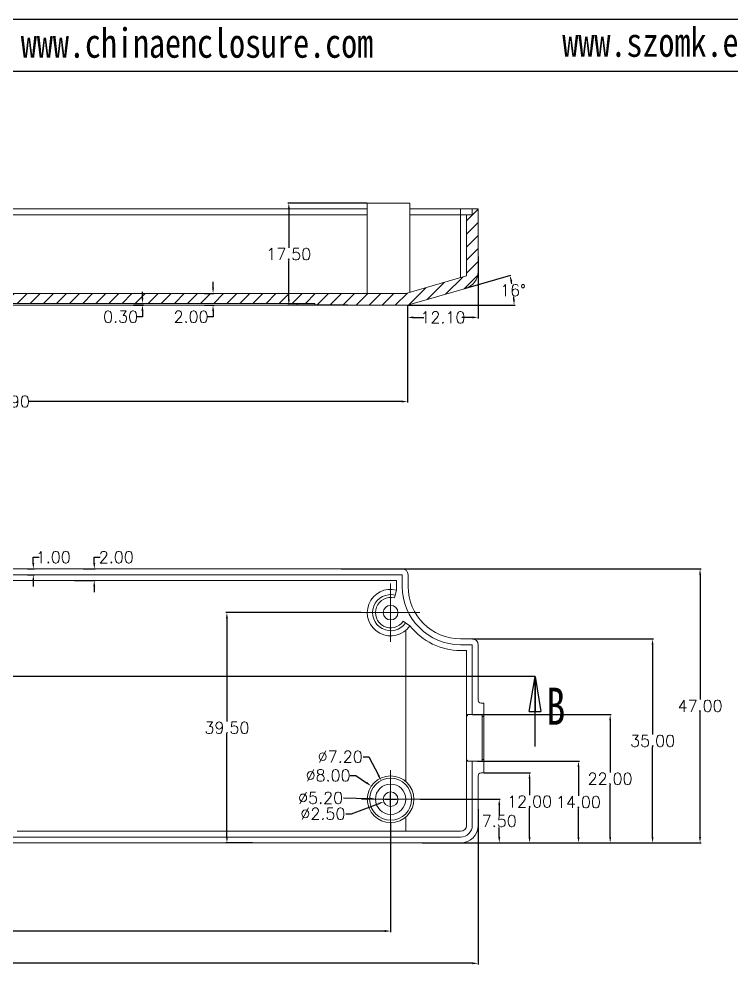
# Model space of a CAD drawing. Header units: inches. Extents: x 1561 to 2692, y 327 to 703.
# Drawn here: x 2327 to 2449.2, y 539.8 to 703.1 of the extents above; entities that cross this region are included whole.
import ezdxf

# ---------------------------------------------------------------- set-up
doc = ezdxf.new("R2010")
doc.units = ezdxf.units.IN
doc.header["$LTSCALE"] = 15
doc.linetypes.add('CENTERX2', pattern=[101.6, 63.5, -12.7, 12.7, -12.7])
doc.layers.add('文字', color=81, linetype='Continuous')
doc.styles.add('SLDTEXTSTYLE0', font='TXT', dxfattribs={"width": 0.75})
doc.styles.get("Standard").update_dxf_attribs({"font": 'txt', "bigfont": 'gbcbig.shx'})
doc.styles.add('宋体', font='', dxfattribs={"width": 0.8, "height": 3.5})
doc.styles.get('宋体').set_extended_font_data('SimSun')
doc.dimstyles.new('2.5', dxfattribs={"dimtxt": 2, "dimasz": 1, "dimexe": 0.18, "dimexo": 0.0625, "dimgap": 0.09, "dimtad": 0, "dimtih": 1, "dimtoh": 1, "dimzin": 0, "dimdsep": 46, "dimtxsty": 'Standard', "dimcen": 1, "dimadec": 0, "dimazin": 2, "dimtfac": 1, "dimtofl": 0, "dimtmove": 0, "dimatfit": 3, "dimfxl": 1, "dimtolj": 1, "dimtzin": 0, "dimarcsym": 0})

# ---------------------------------------------------------------- blocks, each defined once
blk = doc.blocks.new('SW_CENTERMARKSYMBOL_4')
at = {"color": 0, "linetype": 'Continuous', "lineweight": 0}
for p, q in [((0, 2.5), (0, 5)), ((0, 0), (0, 2.5)), ((-2.5, 0), (-5, 0)), ((0, 0), (-2.5, 0)), ((0, 0), (0, -2.5)), ((0, 0), (2.5, 0)), ((2.5, 0), (5, 0)), ((0, -2.5), (0, -5))]:
    blk.add_line(p, q, dxfattribs=at)
blk = doc.blocks.new('SW_CENTERMARKSYMBOL_5')
at = {"color": 0, "linetype": 'Continuous', "lineweight": 0}
for p, q in [((0, 2.5), (0, 5)), ((0, 0), (0, 2.5)), ((-2.5, 0), (-5, 0)), ((0, 0), (-2.5, 0)), ((0, 0), (0, -2.5)), ((0, 0), (2.5, 0)), ((2.5, 0), (5, 0)), ((0, -2.5), (0, -5))]:
    blk.add_line(p, q, dxfattribs=at)
blk = doc.blocks.new('_CLOSED')
at = {"color": 0, "linetype": 'ByBlock', "lineweight": -2}
for p, q in [((-1, 0.166667), (0, 0)), ((-1, 0.166667), (-1, -0.166667)), ((0, 0), (-1, -0.166667)), ((0, 0), (-1, 0))]:
    blk.add_line(p, q, dxfattribs=at)
blk = doc.blocks.new('*D149')
at = {"color": 0, "lineweight": -2}
for p, q in [((2234.7, 577.9), (2234.7, 546.51)), ((2390.7, 565.24), (2390.7, 546.51)), ((2235.7, 546.69), (2308.28, 546.69)), ((2389.7, 546.69), (2317.12, 546.69))]:
    blk.add_line(p, q, dxfattribs=at)
at = {"color": 0}
for points in [[(2235.7, 546.86), (2235.7, 546.52), (2234.7, 546.69)], [(2389.7, 546.86), (2389.7, 546.52), (2390.7, 546.69)]]:
    blk.add_solid(points, dxfattribs=at)
at = {"layer": 'Defpoints', "color": 0}
for p in [(2234.7, 577.96), (2390.7, 565.31), (2390.7, 546.69)]:
    blk.add_point(p, dxfattribs=at)
at = {"color": 0, "insert": (2312.7, 546.69), "char_height": 2, "attachment_point": 5}
blk.add_mtext('\\A1;156.00', dxfattribs=at)
blk = doc.blocks.new('*D150')
at = {"color": 0, "lineweight": -2}
for p, q in [((2234.7, 576.69), (2234.7, 540.97)), ((2405.7, 567.62), (2405.7, 540.97)), ((2235.7, 541.15), (2316.11, 541.15)), ((2404.7, 541.15), (2324.29, 541.15))]:
    blk.add_line(p, q, dxfattribs=at)
at = {"color": 0}
for points in [[(2235.7, 541.32), (2235.7, 540.99), (2234.7, 541.15)], [(2404.7, 541.32), (2404.7, 540.99), (2405.7, 541.15)]]:
    blk.add_solid(points, dxfattribs=at)
at = {"layer": 'Defpoints', "color": 0}
for p in [(2234.7, 576.75), (2405.7, 567.68), (2234.7, 541.15)]:
    blk.add_point(p, dxfattribs=at)
at = {"color": 0, "insert": (2320.2, 541.15), "char_height": 2, "attachment_point": 5}
blk.add_mtext('\\A1;171.00', dxfattribs=at)
blk = doc.blocks.new('*D151')
at = {"color": 0, "lineweight": -2}
for p, q in [((2383.74, 573.38), (2384.74, 573.38)), ((2384.74, 573.38), (2386.57, 572.13)), ((2390.7, 568.31), (2390.7, 570.31)), ((2389.7, 569.31), (2391.7, 569.31))]:
    blk.add_line(p, q, dxfattribs=at)
at = {"color": 0}
blk.add_solid([(2386.66, 572.27), (2386.48, 571.99), (2387.4, 571.56)], dxfattribs=at)
at = {"layer": 'Defpoints', "color": 0}
for p in [(2387.4, 571.56), (2394, 567.05)]:
    blk.add_point(p, dxfattribs=at)
at = {"color": 0, "insert": (2379.99, 573.38), "char_height": 2, "attachment_point": 5}
blk.add_mtext('\\A1;∅8.00', dxfattribs=at)
blk = doc.blocks.new('*D152')
at = {"color": 0, "lineweight": -2}
for p, q in [((2385.98, 576.59), (2386.98, 576.59)), ((2386.98, 576.59), (2388.61, 573.4)), ((2390.7, 568.31), (2390.7, 570.31)), ((2389.7, 569.31), (2391.7, 569.31))]:
    blk.add_line(p, q, dxfattribs=at)
at = {"color": 0}
blk.add_solid([(2388.76, 573.48), (2388.46, 573.33), (2389.06, 572.51)], dxfattribs=at)
at = {"layer": 'Defpoints', "color": 0}
for p in [(2389.06, 572.51), (2392.34, 566.1)]:
    blk.add_point(p, dxfattribs=at)
at = {"color": 0, "insert": (2382.06, 576.59), "char_height": 2, "attachment_point": 5}
blk.add_mtext('\\A1;∅7.20', dxfattribs=at)
blk = doc.blocks.new('*D153')
at = {"color": 0, "lineweight": -2}
for p, q in [((2390.7, 568.31), (2390.7, 570.31)), ((2382.62, 569.53), (2387.1, 569.41)), ((2389.7, 569.31), (2391.7, 569.31))]:
    blk.add_line(p, q, dxfattribs=at)
at = {"color": 0}
blk.add_solid([(2387.11, 569.57), (2387.1, 569.24), (2388.1, 569.38)], dxfattribs=at)
at = {"layer": 'Defpoints', "color": 0}
for p in [(2388.1, 569.38), (2393.3, 569.23)]:
    blk.add_point(p, dxfattribs=at)
at = {"color": 0, "insert": (2378.7, 569.53), "char_height": 2, "attachment_point": 5}
blk.add_mtext('\\A1;∅5.20', dxfattribs=at)
blk = doc.blocks.new('*D154')
at = {"color": 0, "lineweight": -2}
for p, q in [((2390.7, 568.31), (2390.7, 570.31)), ((2384.01, 566.8), (2388.59, 568.52)), ((2389.7, 569.31), (2391.7, 569.31)), ((2383.01, 566.8), (2384.01, 566.8))]:
    blk.add_line(p, q, dxfattribs=at)
at = {"color": 0}
blk.add_solid([(2388.53, 568.67), (2388.65, 568.36), (2389.53, 568.87)], dxfattribs=at)
at = {"layer": 'Defpoints', "color": 0}
for p in [(2389.53, 568.87), (2391.87, 569.74)]:
    blk.add_point(p, dxfattribs=at)
at = {"color": 0, "insert": (2379.08, 566.8), "char_height": 2, "attachment_point": 5}
blk.add_mtext('\\A1;∅2.50', dxfattribs=at)
blk = doc.blocks.new('*D162')
at = {"color": 0, "lineweight": -2}
for p, q in [((2406.76, 573.81), (2414.69, 573.81)), ((2414.51, 572.81), (2414.51, 569.99)), ((2414.51, 562.81), (2414.51, 567.81)), ((2402.76, 561.81), (2414.69, 561.81))]:
    blk.add_line(p, q, dxfattribs=at)
at = {"color": 0}
for points in [[(2414.34, 572.81), (2414.68, 572.81), (2414.51, 573.81)], [(2414.34, 562.81), (2414.68, 562.81), (2414.51, 561.81)]]:
    blk.add_solid(points, dxfattribs=at)
at = {"layer": 'Defpoints', "color": 0}
for p in [(2406.7, 573.81), (2414.51, 573.81), (2402.7, 561.81)]:
    blk.add_point(p, dxfattribs=at)
at = {"color": 0, "insert": (2414.51, 568.9), "char_height": 2, "attachment_point": 5}
blk.add_mtext('\\A1;12.00', dxfattribs=at)
blk = doc.blocks.new('*D163')
at = {"color": 0, "lineweight": -2}
for p, q in [((2395.76, 569.31), (2409.5, 569.31)), ((2409.32, 568.31), (2409.32, 566.65)), ((2409.32, 562.81), (2409.32, 564.47)), ((2397.85, 561.81), (2409.5, 561.81))]:
    blk.add_line(p, q, dxfattribs=at)
at = {"color": 0}
for points in [[(2409.15, 568.31), (2409.49, 568.31), (2409.32, 569.31)], [(2409.15, 562.81), (2409.49, 562.81), (2409.32, 561.81)]]:
    blk.add_solid(points, dxfattribs=at)
at = {"layer": 'Defpoints', "color": 0}
for p in [(2395.7, 569.31), (2409.32, 569.31), (2397.79, 561.81)]:
    blk.add_point(p, dxfattribs=at)
at = {"color": 0, "insert": (2409.32, 565.56), "char_height": 2, "attachment_point": 5}
blk.add_mtext('\\A1;7.50', dxfattribs=at)
blk = doc.blocks.new('*D164')
at = {"color": 0, "lineweight": -2}
for p, q in [((2405.61, 575.81), (2423.08, 575.81)), ((2422.9, 574.81), (2422.9, 569.9)), ((2422.9, 562.81), (2422.9, 567.72)), ((2396.09, 561.81), (2423.08, 561.81))]:
    blk.add_line(p, q, dxfattribs=at)
at = {"color": 0}
for points in [[(2422.73, 574.81), (2423.07, 574.81), (2422.9, 575.81)], [(2422.73, 562.81), (2423.07, 562.81), (2422.9, 561.81)]]:
    blk.add_solid(points, dxfattribs=at)
at = {"layer": 'Defpoints', "color": 0}
for p in [(2405.55, 575.81), (2422.9, 575.81), (2396.02, 561.81)]:
    blk.add_point(p, dxfattribs=at)
at = {"color": 0, "insert": (2422.9, 568.81), "char_height": 2, "attachment_point": 5}
blk.add_mtext('\\A1;14.00', dxfattribs=at)
blk = doc.blocks.new('*D165')
at = {"color": 0, "lineweight": -2}
for p, q in [((2404.76, 583.81), (2428.51, 583.81)), ((2428.33, 582.81), (2428.33, 573.9)), ((2428.33, 562.81), (2428.33, 571.72)), ((2397.91, 561.81), (2428.51, 561.81))]:
    blk.add_line(p, q, dxfattribs=at)
at = {"color": 0}
for points in [[(2428.17, 582.81), (2428.5, 582.81), (2428.33, 583.81)], [(2428.17, 562.81), (2428.5, 562.81), (2428.33, 561.81)]]:
    blk.add_solid(points, dxfattribs=at)
at = {"layer": 'Defpoints', "color": 0}
for p in [(2404.7, 583.81), (2428.33, 583.81), (2397.85, 561.81)]:
    blk.add_point(p, dxfattribs=at)
at = {"color": 0, "insert": (2428.33, 572.81), "char_height": 2, "attachment_point": 5}
blk.add_mtext('\\A1;22.00', dxfattribs=at)
blk = doc.blocks.new('*D166')
at = {"color": 0, "lineweight": -2}
for p, q in [((2404.76, 596.81), (2435.78, 596.81)), ((2435.6, 595.81), (2435.6, 580.4)), ((2435.6, 562.81), (2435.6, 578.22)), ((2396.15, 561.81), (2435.78, 561.81))]:
    blk.add_line(p, q, dxfattribs=at)
at = {"color": 0}
for points in [[(2435.43, 595.81), (2435.76, 595.81), (2435.6, 596.81)], [(2435.43, 562.81), (2435.76, 562.81), (2435.6, 561.81)]]:
    blk.add_solid(points, dxfattribs=at)
at = {"layer": 'Defpoints', "color": 0}
for p in [(2404.7, 596.81), (2435.6, 596.81), (2396.09, 561.81)]:
    blk.add_point(p, dxfattribs=at)
at = {"color": 0, "insert": (2435.6, 579.31), "char_height": 2, "attachment_point": 5}
blk.add_mtext('\\A1;35.00', dxfattribs=at)
blk = doc.blocks.new('*D167')
at = {"color": 0, "lineweight": -2}
for p, q in [((2382.23, 608.81), (2443.92, 608.81)), ((2443.74, 607.81), (2443.74, 586.4)), ((2443.74, 562.81), (2443.74, 584.22)), ((2396.21, 561.81), (2443.92, 561.81))]:
    blk.add_line(p, q, dxfattribs=at)
at = {"color": 0}
for points in [[(2443.57, 607.81), (2443.9, 607.81), (2443.74, 608.81)], [(2443.57, 562.81), (2443.9, 562.81), (2443.74, 561.81)]]:
    blk.add_solid(points, dxfattribs=at)
at = {"layer": 'Defpoints', "color": 0}
for p in [(2382.17, 608.81), (2443.74, 608.81), (2396.15, 561.81)]:
    blk.add_point(p, dxfattribs=at)
at = {"color": 0, "insert": (2443.74, 585.31), "char_height": 2, "attachment_point": 5}
blk.add_mtext('\\A1;47.00', dxfattribs=at)
blk = doc.blocks.new('*D168')
at = {"color": 0, "lineweight": -2}
for p, q in [((2385.64, 601.31), (2362.46, 601.31)), ((2362.64, 600.31), (2362.64, 582.65)), ((2362.64, 562.81), (2362.64, 580.47)), ((2367, 561.81), (2362.46, 561.81))]:
    blk.add_line(p, q, dxfattribs=at)
at = {"color": 0}
for points in [[(2362.47, 600.31), (2362.81, 600.31), (2362.64, 601.31)], [(2362.47, 562.81), (2362.81, 562.81), (2362.64, 561.81)]]:
    blk.add_solid(points, dxfattribs=at)
at = {"layer": 'Defpoints', "color": 0}
for p in [(2362.64, 601.31), (2385.7, 601.31), (2367.07, 561.81)]:
    blk.add_point(p, dxfattribs=at)
at = {"color": 0, "insert": (2362.64, 581.56), "char_height": 2, "attachment_point": 5}
blk.add_mtext('\\A1;39.50', dxfattribs=at)
blk = doc.blocks.new('*D169')
at = {"color": 0, "lineweight": -2}
for p, q in [((2329.45, 609.81), (2329.45, 610.81)), ((2329.45, 610.81), (2330.45, 610.81)), ((2328.44, 608.81), (2329.63, 608.81)), ((2328.44, 607.81), (2329.63, 607.81)), ((2329.45, 606.81), (2329.45, 605.81))]:
    blk.add_line(p, q, dxfattribs=at)
at = {"color": 0}
for points in [[(2329.29, 609.81), (2329.62, 609.81), (2329.45, 608.81)], [(2329.29, 606.81), (2329.62, 606.81), (2329.45, 607.81)]]:
    blk.add_solid(points, dxfattribs=at)
at = {"layer": 'Defpoints', "color": 0}
for p in [(2328.38, 608.81), (2328.38, 607.81), (2329.45, 608.81)]:
    blk.add_point(p, dxfattribs=at)
at = {"color": 0, "insert": (2332.88, 610.81), "char_height": 2, "attachment_point": 5}
blk.add_mtext('\\A1;1.00', dxfattribs=at)
blk = doc.blocks.new('*D170')
at = {"color": 0, "lineweight": -2}
for p, q in [((2339.9, 609.81), (2339.9, 610.81)), ((2339.9, 610.81), (2340.9, 610.81)), ((2338.01, 608.81), (2340.08, 608.81)), ((2336.53, 606.81), (2340.08, 606.81)), ((2339.9, 605.81), (2339.9, 604.81))]:
    blk.add_line(p, q, dxfattribs=at)
at = {"color": 0}
for points in [[(2339.73, 609.81), (2340.07, 609.81), (2339.9, 608.81)], [(2339.73, 605.81), (2340.07, 605.81), (2339.9, 606.81)]]:
    blk.add_solid(points, dxfattribs=at)
at = {"layer": 'Defpoints', "color": 0}
for p in [(2337.95, 608.81), (2339.9, 608.81), (2336.47, 606.81)]:
    blk.add_point(p, dxfattribs=at)
at = {"color": 0, "insert": (2343.66, 610.81), "char_height": 2, "attachment_point": 5}
blk.add_mtext('\\A1;2.00', dxfattribs=at)
blk = doc.blocks.new('*D179')
at = {"color": 0, "lineweight": -2}
for p, q in [((2348.16, 655.36), (2348.16, 656.36)), ((2346.64, 654.36), (2348.34, 654.36)), ((2346.64, 654.06), (2348.34, 654.06)), ((2348.16, 652.06), (2347.16, 652.06)), ((2348.16, 653.06), (2348.16, 652.06))]:
    blk.add_line(p, q, dxfattribs=at)
at = {"color": 0}
for points in [[(2347.99, 655.36), (2348.33, 655.36), (2348.16, 654.36)], [(2347.99, 653.06), (2348.33, 653.06), (2348.16, 654.06)]]:
    blk.add_solid(points, dxfattribs=at)
at = {"layer": 'Defpoints', "color": 0}
for p in [(2346.58, 654.36), (2346.58, 654.06), (2348.16, 654.06)]:
    blk.add_point(p, dxfattribs=at)
at = {"color": 0, "insert": (2344.4, 652.06), "char_height": 2, "attachment_point": 5}
blk.add_mtext('\\A1;0.30', dxfattribs=at)
blk = doc.blocks.new('*D180')
at = {"color": 0, "lineweight": -2}
for p, q in [((2360.26, 657.06), (2360.26, 658.06)), ((2358.81, 656.06), (2360.44, 656.06)), ((2358.81, 654.06), (2360.44, 654.06)), ((2360.26, 652.06), (2359.26, 652.06)), ((2360.26, 653.06), (2360.26, 652.06))]:
    blk.add_line(p, q, dxfattribs=at)
at = {"color": 0}
for points in [[(2360.1, 657.06), (2360.43, 657.06), (2360.26, 656.06)], [(2360.1, 653.06), (2360.43, 653.06), (2360.26, 654.06)]]:
    blk.add_solid(points, dxfattribs=at)
at = {"layer": 'Defpoints', "color": 0}
for p in [(2358.75, 656.06), (2358.75, 654.06), (2360.26, 654.06)]:
    blk.add_point(p, dxfattribs=at)
at = {"color": 0, "insert": (2356.51, 652.06), "char_height": 2, "attachment_point": 5}
blk.add_mtext('\\A1;2.00', dxfattribs=at)
blk = doc.blocks.new('*D181')
at = {"color": 0, "lineweight": -2}
for p, q in [((2386.64, 671.56), (2373.07, 671.56)), ((2373.25, 670.56), (2373.25, 663.9)), ((2373.25, 655.06), (2373.25, 661.72)), ((2383.34, 654.06), (2373.07, 654.06))]:
    blk.add_line(p, q, dxfattribs=at)
at = {"color": 0}
for points in [[(2373.09, 670.56), (2373.42, 670.56), (2373.25, 671.56)], [(2373.09, 655.06), (2373.42, 655.06), (2373.25, 654.06)]]:
    blk.add_solid(points, dxfattribs=at)
at = {"layer": 'Defpoints', "color": 0}
for p in [(2373.25, 671.56), (2386.7, 671.56), (2383.4, 654.06)]:
    blk.add_point(p, dxfattribs=at)
at = {"color": 0, "insert": (2373.25, 662.81), "char_height": 2, "attachment_point": 5}
blk.add_mtext('\\A1;17.50', dxfattribs=at)
blk = doc.blocks.new('*D182')
at = {"color": 0, "lineweight": -2}
for p, q in [((2254.7, 654), (2254.7, 637.35)), ((2393.6, 654), (2393.6, 637.35)), ((2255.7, 637.53), (2319.56, 637.53)), ((2392.6, 637.53), (2328.74, 637.53))]:
    blk.add_line(p, q, dxfattribs=at)
at = {"color": 0}
for points in [[(2255.7, 637.69), (2255.7, 637.36), (2254.7, 637.53)], [(2392.6, 637.69), (2392.6, 637.36), (2393.6, 637.53)]]:
    blk.add_solid(points, dxfattribs=at)
at = {"layer": 'Defpoints', "color": 0}
for p in [(2254.7, 654.06), (2393.6, 654.06), (2393.6, 637.53)]:
    blk.add_point(p, dxfattribs=at)
at = {"color": 0, "insert": (2324.15, 637.53), "char_height": 2, "attachment_point": 5}
blk.add_mtext('\\A1;138.90', dxfattribs=at)
blk = doc.blocks.new('*D183')
at = {"color": 0, "lineweight": -2}
for p, q in [((2405.7, 662.43), (2405.7, 651.77)), ((2393.6, 654), (2393.6, 651.77)), ((2394.6, 651.95), (2396.39, 651.95)), ((2404.7, 651.95), (2402.91, 651.95))]:
    blk.add_line(p, q, dxfattribs=at)
at = {"color": 0}
for points in [[(2394.6, 652.12), (2394.6, 651.79), (2393.6, 651.95)], [(2404.7, 652.12), (2404.7, 651.79), (2405.7, 651.95)]]:
    blk.add_solid(points, dxfattribs=at)
at = {"layer": 'Defpoints', "color": 0}
for p in [(2405.7, 662.5), (2393.6, 654.06), (2405.7, 651.95)]:
    blk.add_point(p, dxfattribs=at)
at = {"color": 0, "insert": (2399.65, 651.95), "char_height": 2, "attachment_point": 5}
blk.add_mtext('\\A1;12.10', dxfattribs=at)
blk = doc.blocks.new('*D185')
at = {"color": 0, "lineweight": -2}
for p, q in [((2403.59, 656.95), (2411.32, 659.18)), ((2393.66, 654.06), (2412.04, 654.06))]:
    blk.add_line(p, q, dxfattribs=at)
for start, end in [(11.5372, 12.9952), (3.1376, 4.6253)]:
    blk.add_arc((2393.6, 654.06), 18.26, start, end, dxfattribs=at)
at = {"color": 0}
for points in [[(2411.23, 658.12), (2411.56, 658.21), (2411.14, 659.13)], [(2412, 655.06), (2411.67, 655.05), (2411.86, 654.06)]]:
    blk.add_solid(points, dxfattribs=at)
at = {"layer": 'Defpoints', "color": 0}
for p in [(2403.53, 656.93), (2411.78, 655.77), (2377.7, 654.06), (2393.6, 654.06), (2393.6, 654.06)]:
    blk.add_point(p, dxfattribs=at)
at = {"color": 0, "insert": (2411.68, 656.62), "char_height": 2, "attachment_point": 5}
blk.add_mtext('\\A1;16°', dxfattribs=at)

msp = doc.modelspace()

# ---------------------------------------------------------------- hatches: boundary and pattern name
at = {"linetype": 'Continuous', "lineweight": 0}
h = msp.add_hatch(dxfattribs=at)
h.set_pattern_fill('ANSI31', color=4, scale=0.5, style=0)
h.set_pattern_definition([(45, (0, 27.1761), (-1.122532, 1.122532), [])])
edge = h.paths.add_edge_path(flags=0)
edge.add_line((2236.699, 659.239), (2236.699, 666.558))
edge.add_line((2236.699, 666.558), (2233.999, 666.558))
edge.add_line((2233.999, 666.558), (2233.999, 666.858))
edge.add_line((2233.999, 666.858), (2233.699, 666.858))
edge.add_line((2233.699, 666.858), (2233.699, 664.577))
edge.add_line((2233.699, 664.577), (2234.199, 664.577))
edge.add_spline(control_points=[(2234.199, 664.577), (2234.237, 664.577), (2234.275, 664.572), (2234.312, 664.563), (2234.367, 664.551), (2234.42, 664.529), (2234.467, 664.499), (2234.514, 664.469), (2234.556, 664.43), (2234.591, 664.386), (2234.613, 664.359), (2234.631, 664.329), (2234.647, 664.298), (2234.672, 664.247), (2234.688, 664.192), (2234.695, 664.136), (2234.698, 664.116), (2234.699, 664.095), (2234.699, 664.075)], knot_values=[0.0025773, 0.0025773, 0.0025773, 0.0025773, 0.0026912, 0.0026912, 0.0026912, 0.0028586, 0.0028586, 0.0028586, 0.0030262, 0.0030262, 0.0030262, 0.00313, 0.00313, 0.00313, 0.0032987, 0.0032987, 0.0032987, 0.0033594, 0.0033594, 0.0033594, 0.0033594], weights=[1, 1, 1, 1, 1, 1, 1, 1, 1, 1, 1, 1, 1, 1, 1, 1, 1, 1, 1], degree=3, periodic=0)
edge.add_line((2234.699, 664.075), (2234.699, 660.079))
edge.add_arc((2237.699, 660.079), 3, 180, 260.07375)
edge.add_line((2237.182, 657.124), (2254.699, 654.058))
edge.add_line((2254.699, 654.058), (2262.699, 654.058))
edge.add_line((2262.699, 654.058), (2262.699, 654.358))
edge.add_line((2262.699, 654.358), (2377.699, 654.358))
edge.add_line((2377.699, 654.358), (2377.699, 654.058))
edge.add_line((2377.699, 654.058), (2393.599, 654.058))
edge.add_line((2393.599, 654.058), (2403.533, 656.932))
edge.add_arc((2402.699, 659.814), 3, 286.13284, 360)
edge.add_line((2405.699, 659.814), (2405.699, 670.558))
edge.add_line((2405.699, 670.558), (2404.699, 670.558))
edge.add_line((2404.699, 670.558), (2404.699, 669.558))
edge.add_line((2404.699, 669.558), (2403.699, 669.558))
edge.add_line((2403.699, 669.558), (2403.699, 659.062))
edge.add_line((2403.699, 659.062), (2393.315, 656.058))
edge.add_line((2393.315, 656.058), (2254.873, 656.058))
edge.add_line((2254.873, 656.058), (2236.699, 659.239))

# ---------------------------------------------------------------- linework, layer by layer
for p, q in [((2160.189, 703.141), (2692.292, 703.141)), ((2169.147, 694.183), (2683.334, 694.183))]:
    msp.add_line(p, q)
at = {"color": 7, "linetype": 'Continuous', "lineweight": 15}
for p, q in [((2386.699, 671.558), (2386.699, 656.058)), ((2386.699, 671.558), (2394.01, 671.558)), ((2394.01, 671.558), (2394.01, 669.558)), ((2386.699, 670.558), (2320.699, 670.558)), ((2386.699, 669.558), (2320.699, 669.558)), ((2402.699, 670.558), (2394.01, 670.558)), ((2394.01, 656.259), (2394.01, 669.558)), ((2402.699, 669.558), (2394.01, 669.558)), ((2402.699, 669.558), (2402.699, 670.558)), ((2404.699, 670.558), (2402.699, 670.558)), ((2402.699, 658.773), (2402.699, 669.558)), ((2403.699, 669.558), (2402.699, 669.558)), ((2403.699, 659.062), (2403.699, 669.558)), ((2403.699, 669.558), (2404.699, 669.558)), ((2404.699, 670.558), (2404.699, 669.558)), ((2405.699, 670.558), (2404.699, 670.558)), ((2405.699, 659.814), (2405.699, 670.558)), ((2403.699, 659.062), (2393.315, 656.058)), ((2403.533, 656.932), (2393.599, 654.058)), ((2393.315, 656.058), (2254.873, 656.058)), ((2262.699, 654.358), (2377.699, 654.358)), ((2263.699, 654.058), (2374.699, 654.058)), ((2374.699, 654.058), (2374.699, 654.358)), ((2377.699, 654.058), (2374.699, 654.058)), ((2377.699, 654.358), (2377.699, 654.058)), ((2393.599, 654.058), (2377.699, 654.058)), ((2392.699, 608.807), (2237.699, 608.807)), ((2392.699, 607.807), (2237.699, 607.807)), ((2392.699, 605.807), (2392.699, 607.807)), ((2393.699, 605.807), (2393.699, 607.807)), ((2391.699, 606.807), (2320.699, 606.807)), ((2391.699, 605.807), (2391.699, 606.807)), ((2391.488, 604.305), (2391.361, 603.821)), ((2391.488, 604.305), (2391.717, 605.175)), ((2392.851, 599.848), (2393.265, 599.567)), ((2394.01, 599.062), (2393.265, 599.567)), ((2393.315, 598.281), (2393.315, 572.332)), ((2404.699, 596.807), (2402.699, 596.807)), ((2404.699, 595.807), (2402.699, 595.807)), ((2403.699, 594.807), (2402.699, 594.807)), ((2403.699, 583.607), (2403.699, 594.807)), ((2404.699, 583.807), (2404.699, 595.807)), ((2405.699, 586.307), (2405.699, 595.807)), ((2406.699, 585.807), (2406.199, 585.807)), ((2406.699, 585.807), (2406.699, 583.507)), ((2403.699, 583.607), (2403.899, 583.607)), ((2403.699, 583.607), (2403.699, 576.007)), ((2403.899, 583.607), (2403.899, 583.807)), ((2404.699, 583.807), (2403.899, 583.807)), ((2404.699, 583.807), (2406.399, 583.807)), ((2406.399, 583.507), (2406.399, 583.807)), ((2406.699, 583.507), (2406.399, 583.507)), ((2406.399, 583.507), (2406.399, 576.107)), ((2406.699, 576.107), (2406.699, 583.507)), ((2403.899, 576.007), (2403.699, 576.007)), ((2403.699, 564.807), (2403.699, 576.007)), ((2403.899, 575.807), (2403.899, 576.007)), ((2403.899, 575.807), (2404.699, 575.807)), ((2404.699, 564.807), (2404.699, 575.807)), ((2404.699, 575.807), (2406.399, 575.807)), ((2406.399, 575.807), (2406.399, 576.107)), ((2406.399, 576.107), (2406.699, 576.107)), ((2406.699, 576.107), (2406.699, 573.807)), ((2405.699, 564.807), (2405.699, 573.307)), ((2406.699, 573.807), (2406.199, 573.807)), ((2393.315, 566.281), (2393.315, 563.807)), ((2326.699, 563.807), (2402.699, 563.807)), ((2247.699, 562.807), (2402.699, 562.807)), ((2247.699, 561.807), (2402.699, 561.807))]:
    msp.add_line(p, q, dxfattribs=at)
at = {"color": 1, "linetype": 'CENTERX2', "lineweight": 30}
msp.add_line((2415.457, 590.342), (2220.788, 590.342), dxfattribs=at)
at = {"color": 7, "linetype": 'Continuous', "lineweight": 30}
msp.add_line((2415.457, 578.342), (2415.457, 590.342), dxfattribs=at)
at = {"color": 7, "linetype": 'Continuous', "lineweight": 15}
for centre, radius in [((2390.699, 601.307), 1.25), ((2390.699, 569.307), 4), ((2390.699, 569.307), 3.6), ((2390.699, 569.307), 2.6), ((2390.699, 569.307), 1.25)]:
    msp.add_circle(centre, radius, dxfattribs=at)
for centre, radius, start, end in [((2402.699, 659.814), 3, 286.13284, 0), ((2392.699, 607.807), 1, 0, 90), ((2390.699, 601.307), 4, 75.25373, 325.85836), ((2390.699, 601.307), 3.1, 75.25373, 325.85836), ((2402.699, 605.807), 11, 180, 183.29241), ((2402.699, 605.807), 10, 180, 270), ((2402.699, 605.807), 9, 180, 270), ((2390.699, 601.307), 2.6, 75.25373, 325.85836), ((2402.699, 605.807), 11, 217.81968, 270), ((2404.699, 595.807), 1, 0, 90), ((2406.199, 586.307), 0.5, 180, 270), ((2406.199, 573.307), 0.5, 90, 180), ((2402.699, 564.807), 3, 270, 0), ((2402.699, 564.807), 2, 270, 0), ((2402.699, 564.807), 1, 270, 0)]:
    msp.add_arc(centre, radius, start, end, dxfattribs=at)

# ---------------------------------------------------------------- block references
at = {"color": 7, "linetype": 'Continuous', "lineweight": 0}
for name, p in [('SW_CENTERMARKSYMBOL_4', (2390.699, 601.307)), ('SW_CENTERMARKSYMBOL_5', (2390.699, 569.307))]:
    msp.add_blockref(name, p, dxfattribs=at)
at = {"color": 7, "linetype": 'Continuous', "lineweight": 30, "xscale": 6, "yscale": 6, "rotation": 90}
msp.add_blockref('_CLOSED', (2415.457, 590.342), dxfattribs=at)

# ---------------------------------------------------------------- texts
at = {"color": 7, "linetype": 'Continuous', "insert": (2417.401, 588.428), "char_height": 6.35, "attachment_point": 1, "style": 'SLDTEXTSTYLE0'}
msp.add_mtext('B', dxfattribs=at)
at = {"layer": '文字', "color": 0, "char_height": 5.04512, "width": 88.63789, "attachment_point": 1, "style": '宋体'}
for s, insert in [('www.chinaenclosure.com', (2327.314, 701.547)), ('www.szomk.en.alibaba.com', (2420.132, 701.708))]:
    msp.add_mtext(s, dxfattribs=dict(at, insert=insert))

# ---------------------------------------------------------------- dimensions: what is measured, and where the dimension line sits
for base, p1, p2, picture, middle in [((2373.252, 671.558), (2383.398, 654.058), (2386.699, 671.558), '*D181', (2373.252, 662.808)), ((2360.263, 654.058), (2358.751, 656.058), (2358.751, 654.058), '*D180', (2356.507, 652.058)), ((2348.161, 654.058), (2346.581, 654.358), (2346.581, 654.058), '*D179', (2344.405, 652.058)), ((2329.453, 608.807), (2328.376, 607.807), (2328.376, 608.807), '*D169', (2332.876, 610.807)), ((2339.901, 608.807), (2336.471, 606.807), (2337.947, 608.807), '*D170', (2343.658, 610.807)), ((2443.735, 608.807), (2396.15, 561.807), (2382.166, 608.807), '*D167', (2443.735, 585.307)), ((2362.64, 601.307), (2367.066, 561.807), (2385.699, 601.307), '*D168', (2362.64, 581.557)), ((2435.597, 596.807), (2396.087, 561.807), (2404.699, 596.807), '*D166', (2435.597, 579.307)), ((2428.333, 583.807), (2397.85, 561.807), (2404.699, 583.807), '*D165', (2428.333, 572.807)), ((2422.901, 575.807), (2396.025, 561.807), (2405.549, 575.807), '*D164', (2422.901, 568.807))]:
    dim = msp.add_linear_dim(base=base, p1=p1, p2=p2, angle=90, dimstyle='2.5')
    dim.commit()
    dim.dimension.update_dxf_attribs({"geometry": picture, "text_midpoint": middle})
for base, p1, p2, picture, middle in [((2405.699, 651.954), (2393.599, 654.058), (2405.699, 662.497), '*D183', (2399.649, 651.954)), ((2393.599, 637.527), (2254.699, 654.058), (2393.599, 654.058), '*D182', (2324.149, 637.527)), ((2390.699, 546.69), (2234.699, 577.961), (2390.699, 565.307), '*D149', (2312.699, 546.69)), ((2234.699, 541.152), (2405.699, 567.682), (2234.699, 576.752), '*D150', (2320.199, 541.152))]:
    dim = msp.add_linear_dim(base=base, p1=p1, p2=p2, dimstyle='2.5')
    dim.commit()
    dim.dimension.update_dxf_attribs({"geometry": picture, "text_midpoint": middle})
dim = msp.add_angular_dim_2l(base=(2411.782, 655.77), line1=((2393.599, 654.058), (2377.699, 654.058)), line2=((2403.533, 656.932), (2393.599, 654.058)), dimstyle='2.5')
dim.commit()
dim.dimension.update_dxf_attribs({"geometry": '*D185', "text_midpoint": (2411.681, 656.621)})
for p1, p2, picture, middle in [((2392.335, 566.1), (2389.063, 572.514), '*D152', (2382.058, 576.594)), ((2394.002, 567.05), (2387.396, 571.563), '*D151', (2379.987, 573.376)), ((2393.298, 569.234), (2388.1, 569.38), '*D153', (2382.622, 569.534)), ((2391.87, 569.745), (2389.528, 568.869), '*D154', (2379.082, 566.804))]:
    dim = msp.add_diameter_dim_2p(p1=p1, p2=p2, dimstyle='2.5')
    dim.commit()
    dim.dimension.update_dxf_attribs({"geometry": picture, "text_midpoint": middle, "dimtype": 163})
for base, p1, p2, picture, middle in [((2414.509, 573.807), (2402.699, 561.807), (2406.699, 573.807), '*D162', (2414.509, 568.897)), ((2409.319, 569.307), (2397.788, 561.807), (2395.699, 569.307), '*D163', (2409.319, 565.557))]:
    dim = msp.add_linear_dim(base=base, p1=p1, p2=p2, angle=90, dimstyle='2.5')
    dim.commit()
    dim.dimension.update_dxf_attribs({"geometry": picture, "text_midpoint": middle, "dimtype": 160})

doc.saveas('drawing.dxf')
